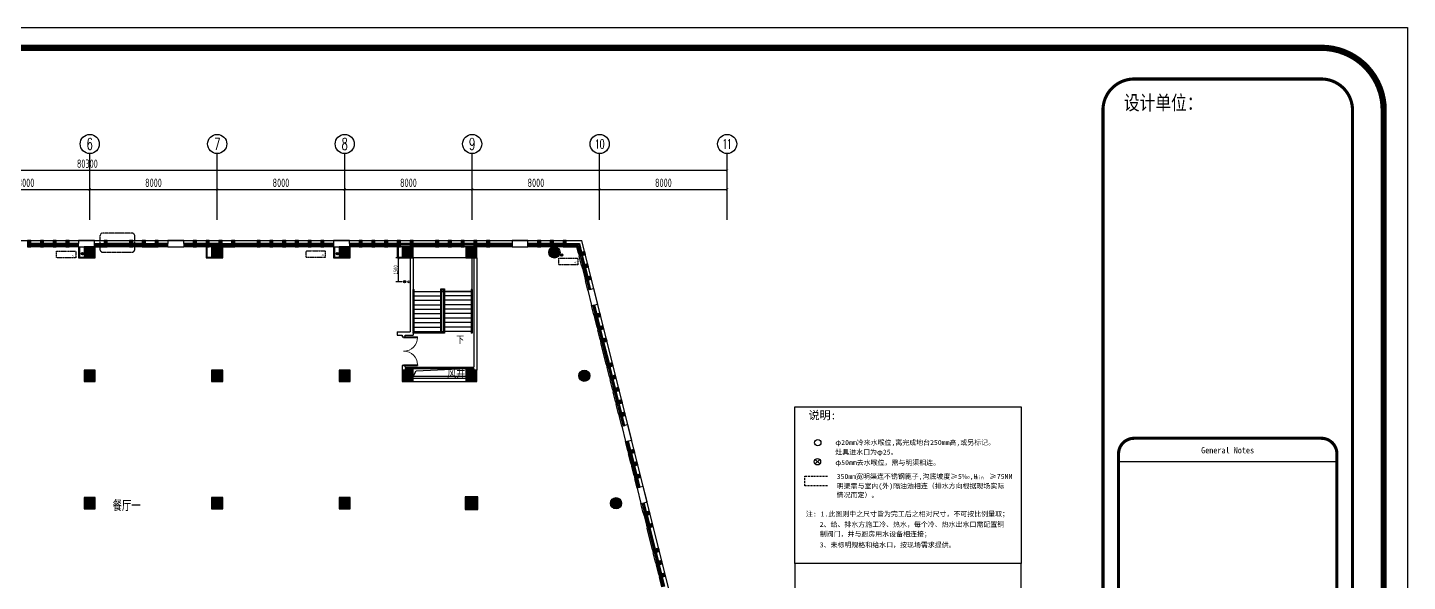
# Model space of a CAD drawing. Header units: inches. Extents: x -584 to 1446124, y -108140 to 99637.
# Drawn here: x 1359534 to 1446124, y -47583 to -12819 of the extents above; entities that cross this region are included whole.
import ezdxf
from ezdxf.enums import TextEntityAlignment as Align

# ---------------------------------------------------------------- set-up
doc = ezdxf.new("R2010")
doc.units = ezdxf.units.IN
doc.header["$MEASUREMENT"] = 0
doc.linetypes.add('DASH', pattern=[0.35, 0.25, -0.1])
doc.linetypes.add('HIDDEN', pattern=[0.375, 0.25, -0.125])
for name, color, linetype in [('0-空调出屋面', 41, 'Continuous'), ('AXIS', 3, 'Continuous'), ('AXIS_TEXT', 7, 'Continuous'), ('COLUMN', 6, 'Continuous'), ('DIM_SYMB', 3, 'Continuous'), ('PUB_HATCH', 8, 'Continuous'), ('PUB_TEXT', 151, 'Continuous'), ('STAIR', 6, 'Continuous'), ('WALL', 7, 'Continuous'), ('WINDOW', 3, 'Continuous'), ('供排水', 4, 'Continuous'), ('外框', 7, 'Continuous'), ('电位', 1, 'Continuous'), ('空调', 205, 'Continuous')]:
    doc.layers.add(name, color=color, linetype=linetype)
doc.styles.add('122', font='', dxfattribs={"height": 180})
doc.styles.add('_TCH_AXIS', font='COMPLEX', dxfattribs={"bigfont": 'GBCBIG'})
doc.styles.add('_TCH_DIM', font='stylu.ttf')
doc.styles.add('_TCH_DIM_T3', font='TSSDENG', dxfattribs={"width": 0.64, "bigfont": 'TSSDCHN'})
doc.styles.add('COMPLEX', font='stylu.ttf')
doc.styles.add('HZ-1', font='MingLiU.ttf', dxfattribs={"width": 0.8})
doc.styles.get("Standard").update_dxf_attribs({"font": '', "width": 0.7, "height": 250})
doc.styles.add('STYLE1', font='simhei.ttf', dxfattribs={"width": 0.8})
doc.styles.add('宋体平面', font='', dxfattribs={"width": 0.8})
doc.styles.get('122').set_extended_font_data('NSimSun')
doc.styles.get('Standard').set_extended_font_data('NSimSun')
doc.styles.get('宋体平面').set_extended_font_data('SimSun')
doc.dimstyles.new('_TCH_ARCH&&150', dxfattribs={"dimtxt": 525, "dimasz": 150, "dimexe": 375, "dimexo": 450, "dimgap": 150, "dimtad": 1, "dimdec": 0, "dimzin": 0, "dimdsep": 46, "dimtxsty": '_TCH_DIM_T3', "dimblk": 'ARCHTICK', "dimcen": 0.09, "dimclrt": 7, "dimazin": 2, "dimtfac": 1, "dimtdec": 0, "dimtix": 1, "dimtmove": 2, "dimatfit": 3, "dimfxl": 0, "dimtolj": 1, "dimtzin": 0, "dimarcsym": 0})
doc.dimstyles.new('电路', dxfattribs={"dimscale": 80, "dimtxt": 2.5, "dimasz": 1, "dimexe": 2, "dimexo": 1, "dimtad": 1, "dimdec": 0, "dimtxsty": 'Standard', "dimblk": 'DOT', "dimcen": 1, "dimclrd": 6, "dimclre": 6, "dimclrt": 6, "dimadec": 0, "dimazin": 0, "dimtfac": 1, "dimtdec": 0, "dimtmove": 0, "dimatfit": 3, "dimfxl": 0, "dimarcsym": 0})

# ---------------------------------------------------------------- blocks, each defined once
blk = doc.blocks.new('vhjkghkghkl')
at = {"layer": '空调', "linetype": 'DASH', "ltscale": 0.3}
blk.add_lwpolyline([(134071, 540199), (134071, 539779), (132871, 539779), (132871, 540199), (134071, 540199)], close=True, dxfattribs=at)
at = {"layer": '空调', "linetype": 'DASH', "ltscale": 0.3, "style": 'HZ-1'}
blk.add_text('AC', height=100, dxfattribs=at).set_placement((133846, 539867))
blk = doc.blocks.new('_ArchTick')
at = {"color": 0, "linetype": 'ByBlock', "const_width": 0.15}
blk.add_lwpolyline([(-0.5, -0.5), (0.5, 0.5)], dxfattribs=at)
blk = doc.blocks.new('*D500')
at = {"layer": 'AXIS', "color": 0, "lineweight": -2, "transparency": 16777216}
for p, q in [((1355434, -24429), (1355434, -22600)), ((1355434, -22975), (1363434, -22975)), ((1363434, -24429), (1363434, -22600))]:
    blk.add_line(p, q, dxfattribs=at)
at = {"layer": 'Defpoints', "color": 0, "transparency": 16777216}
for p in [(1363434, -22975), (1355434, -24879), (1363434, -24879)]:
    blk.add_point(p, dxfattribs=at)
at = {"layer": 'AXIS', "color": 0, "lineweight": -2, "transparency": 16777216, "xscale": 150, "yscale": 150, "zscale": 150, "rotation": 180}
blk.add_blockref('_ArchTick', (1355434, -22975), dxfattribs=at)
at = {"layer": 'AXIS', "color": 0, "lineweight": -2, "transparency": 16777216, "xscale": 150, "yscale": 150, "zscale": 150}
blk.add_blockref('_ArchTick', (1363434, -22975), dxfattribs=at)
at = {"layer": 'AXIS', "color": 7, "transparency": 16777216, "insert": (1359434, -22562), "char_height": 525, "attachment_point": 5, "style": '_TCH_DIM_T3'}
blk.add_mtext('\\A1;8000', dxfattribs=at)
blk = doc.blocks.new('*D501')
at = {"layer": 'AXIS', "color": 0, "lineweight": -2, "transparency": 16777216}
for p, q in [((1363434, -24429), (1363434, -22600)), ((1363434, -22975), (1371434, -22975)), ((1371434, -24429), (1371434, -22600))]:
    blk.add_line(p, q, dxfattribs=at)
at = {"layer": 'Defpoints', "color": 0, "transparency": 16777216}
for p in [(1371434, -22975), (1363434, -24879), (1371434, -24879)]:
    blk.add_point(p, dxfattribs=at)
at = {"layer": 'AXIS', "color": 0, "lineweight": -2, "transparency": 16777216, "xscale": 150, "yscale": 150, "zscale": 150, "rotation": 180}
blk.add_blockref('_ArchTick', (1363434, -22975), dxfattribs=at)
at = {"layer": 'AXIS', "color": 0, "lineweight": -2, "transparency": 16777216, "xscale": 150, "yscale": 150, "zscale": 150}
blk.add_blockref('_ArchTick', (1371434, -22975), dxfattribs=at)
at = {"layer": 'AXIS', "color": 7, "transparency": 16777216, "insert": (1367434, -22562), "char_height": 525, "attachment_point": 5, "style": '_TCH_DIM_T3'}
blk.add_mtext('\\A1;8000', dxfattribs=at)
blk = doc.blocks.new('*D502')
at = {"layer": 'AXIS', "color": 0, "lineweight": -2, "transparency": 16777216}
for p, q in [((1371434, -24429), (1371434, -22600)), ((1371434, -22975), (1379434, -22975)), ((1379434, -24429), (1379434, -22600))]:
    blk.add_line(p, q, dxfattribs=at)
at = {"layer": 'Defpoints', "color": 0, "transparency": 16777216}
for p in [(1379434, -22975), (1371434, -24879), (1379434, -24879)]:
    blk.add_point(p, dxfattribs=at)
at = {"layer": 'AXIS', "color": 0, "lineweight": -2, "transparency": 16777216, "xscale": 150, "yscale": 150, "zscale": 150, "rotation": 180}
blk.add_blockref('_ArchTick', (1371434, -22975), dxfattribs=at)
at = {"layer": 'AXIS', "color": 0, "lineweight": -2, "transparency": 16777216, "xscale": 150, "yscale": 150, "zscale": 150}
blk.add_blockref('_ArchTick', (1379434, -22975), dxfattribs=at)
at = {"layer": 'AXIS', "color": 7, "transparency": 16777216, "insert": (1375434, -22562), "char_height": 525, "attachment_point": 5, "style": '_TCH_DIM_T3'}
blk.add_mtext('\\A1;8000', dxfattribs=at)
blk = doc.blocks.new('*D503')
at = {"layer": 'AXIS', "color": 0, "lineweight": -2, "transparency": 16777216}
for p, q in [((1379434, -24429), (1379434, -22600)), ((1379434, -22975), (1387434, -22975)), ((1387434, -24429), (1387434, -22600))]:
    blk.add_line(p, q, dxfattribs=at)
at = {"layer": 'Defpoints', "color": 0, "transparency": 16777216}
for p in [(1387434, -22975), (1379434, -24879), (1387434, -24879)]:
    blk.add_point(p, dxfattribs=at)
at = {"layer": 'AXIS', "color": 0, "lineweight": -2, "transparency": 16777216, "xscale": 150, "yscale": 150, "zscale": 150, "rotation": 180}
blk.add_blockref('_ArchTick', (1379434, -22975), dxfattribs=at)
at = {"layer": 'AXIS', "color": 0, "lineweight": -2, "transparency": 16777216, "xscale": 150, "yscale": 150, "zscale": 150}
blk.add_blockref('_ArchTick', (1387434, -22975), dxfattribs=at)
at = {"layer": 'AXIS', "color": 7, "transparency": 16777216, "insert": (1383434, -22562), "char_height": 525, "attachment_point": 5, "style": '_TCH_DIM_T3'}
blk.add_mtext('\\A1;8000', dxfattribs=at)
blk = doc.blocks.new('*D504')
at = {"layer": 'AXIS', "color": 0, "lineweight": -2, "transparency": 16777216}
for p, q in [((1387434, -24429), (1387434, -22600)), ((1387434, -22975), (1395434, -22975)), ((1395434, -24429), (1395434, -22600))]:
    blk.add_line(p, q, dxfattribs=at)
at = {"layer": 'Defpoints', "color": 0, "transparency": 16777216}
for p in [(1395434, -22975), (1387434, -24879), (1395434, -24879)]:
    blk.add_point(p, dxfattribs=at)
at = {"layer": 'AXIS', "color": 0, "lineweight": -2, "transparency": 16777216, "xscale": 150, "yscale": 150, "zscale": 150, "rotation": 180}
blk.add_blockref('_ArchTick', (1387434, -22975), dxfattribs=at)
at = {"layer": 'AXIS', "color": 0, "lineweight": -2, "transparency": 16777216, "xscale": 150, "yscale": 150, "zscale": 150}
blk.add_blockref('_ArchTick', (1395434, -22975), dxfattribs=at)
at = {"layer": 'AXIS', "color": 7, "transparency": 16777216, "insert": (1391434, -22562), "char_height": 525, "attachment_point": 5, "style": '_TCH_DIM_T3'}
blk.add_mtext('\\A1;8000', dxfattribs=at)
blk = doc.blocks.new('*D505')
at = {"layer": 'AXIS', "color": 0, "lineweight": -2, "transparency": 16777216}
for p, q in [((1395434, -24429), (1395434, -22600)), ((1395434, -22975), (1403434, -22975)), ((1403434, -24429), (1403434, -22600))]:
    blk.add_line(p, q, dxfattribs=at)
at = {"layer": 'Defpoints', "color": 0, "transparency": 16777216}
for p in [(1403434, -22975), (1395434, -24879), (1403434, -24879)]:
    blk.add_point(p, dxfattribs=at)
at = {"layer": 'AXIS', "color": 0, "lineweight": -2, "transparency": 16777216, "xscale": 150, "yscale": 150, "zscale": 150, "rotation": 180}
blk.add_blockref('_ArchTick', (1395434, -22975), dxfattribs=at)
at = {"layer": 'AXIS', "color": 0, "lineweight": -2, "transparency": 16777216, "xscale": 150, "yscale": 150, "zscale": 150}
blk.add_blockref('_ArchTick', (1403434, -22975), dxfattribs=at)
at = {"layer": 'AXIS', "color": 7, "transparency": 16777216, "insert": (1399434, -22562), "char_height": 525, "attachment_point": 5, "style": '_TCH_DIM_T3'}
blk.add_mtext('\\A1;8000', dxfattribs=at)
blk = doc.blocks.new('*D506')
at = {"layer": 'AXIS', "color": 0, "lineweight": -2, "transparency": 16777216}
for p, q in [((1323134, -24429), (1323134, -21400)), ((1403434, -24429), (1403434, -21400)), ((1323134, -21775), (1403434, -21775))]:
    blk.add_line(p, q, dxfattribs=at)
at = {"layer": 'Defpoints', "color": 0, "transparency": 16777216}
for p in [(1403434, -21775), (1323134, -24879), (1403434, -24879)]:
    blk.add_point(p, dxfattribs=at)
at = {"layer": 'AXIS', "color": 0, "lineweight": -2, "transparency": 16777216, "xscale": 150, "yscale": 150, "zscale": 150, "rotation": 180}
blk.add_blockref('_ArchTick', (1323134, -21775), dxfattribs=at)
at = {"layer": 'AXIS', "color": 0, "lineweight": -2, "transparency": 16777216, "xscale": 150, "yscale": 150, "zscale": 150}
blk.add_blockref('_ArchTick', (1403434, -21775), dxfattribs=at)
at = {"layer": 'AXIS', "color": 7, "transparency": 16777216, "insert": (1363284, -21362), "char_height": 525, "attachment_point": 5, "style": '_TCH_DIM_T3'}
blk.add_mtext('\\A1;80300', dxfattribs=at)
blk = doc.blocks.new('_FZH')
at = {"layer": 'WALL'}
blk.add_lwpolyline([(-0.5, -0.5), (0.5, -0.5), (0.5, 0.5), (-0.5, 0.5)], close=True, dxfattribs=at)
blk.add_solid([(-0.5, -0.5), (0.5, -0.5), (-0.5, 0.5), (0.5, 0.5)], dxfattribs=at)
blk = doc.blocks.new('$WINLIB2D$00000001')
at = {"color": 0}
for points in [[(-0.5, 0.5), (-0.5, -0.5)], [(-0.5, 0.5), (0.5, 0.5)], [(0.5, 0.167), (-0.5, 0.167)], [(0.5, -0.5), (0.5, 0.5)], [(0.5, -0.167), (-0.5, -0.167)], [(-0.5, -0.5), (0.5, -0.5)]]:
    blk.add_lwpolyline(points, dxfattribs=at)
blk = doc.blocks.new('_AXISO')
blk.add_circle((0, 0), 0.5)
at = {"layer": 'AXIS_TEXT', "style": 'COMPLEX', "width": 1.041667}
blk.add_attdef('A', text='', height=0.56, dxfattribs=at).set_placement((-0.25, -0.28), (0.25, -0.28), align=Align.FIT)
blk = doc.blocks.new('_YZH')
blk.add_circle((0, 0), 0.5)
at = {"layer": 'PUB_HATCH', "const_width": 0.5}
blk.add_lwpolyline([(-0.25, 0, 1), (0.25, 0, 1)], format="xyb", close=True, dxfattribs=at)
blk = doc.blocks.new('$DorLib2D$00000002')
for p, q in [((-0.5, 0), (-0.5, 0.4875)), ((-0.475, 0.4875), (-0.5, 0.4875)), ((-0.475, 0), (-0.475, 0.4875)), ((0.475, 0), (0.475, 0.4875)), ((0.475, 0.4875), (0.5, 0.4875)), ((0.5, 0), (0.5, 0.4875)), ((-0.5, 0), (-0.475, 0)), ((0.5, 0), (0.475, 0))]:
    blk.add_line(p, q)
at = {"lineweight": 13}
for centre, start, end in [((-0.4875, 0), 0, 88.53072), ((0.4875, 0), 91.46928, 180)]:
    blk.add_arc(centre, 0.4875, start, end, dxfattribs=at)
blk = doc.blocks.new('A$C4B041D0B')
at = {"layer": '供排水', "color": 14}
for p, q in [((393, 128), (287, 22)), ((287, 128), (393, 22))]:
    blk.add_line(p, q, dxfattribs=at)
at = {"layer": '供排水'}
for centre, radius in [((65, 75), 65.2), ((340, 75), 75)]:
    blk.add_circle(centre, radius, dxfattribs=at)
blk = doc.blocks.new('_DOT')
at = {"color": 0, "linetype": 'ByBlock'}
blk.add_line((-0.5, 0), (-1, 0), dxfattribs=at)
at = {"color": 0, "linetype": 'ByBlock', "const_width": 0.5}
blk.add_lwpolyline([(-0.25, 0, 1), (0.25, 0, 1)], format="xyb", close=True, dxfattribs=at)
blk = doc.blocks.new('*D767')
at = {"layer": 'Defpoints', "color": 0, "transparency": 16777216}
for p in [(1382800, -27276), (1383119, -27276), (1383119, -28776)]:
    blk.add_point(p, dxfattribs=at)
at = {"layer": '电位', "color": 6, "lineweight": -2, "transparency": 16777216}
for p, q in [((1383039, -27276), (1382640, -27276)), ((1382800, -28696), (1382800, -27356)), ((1383039, -28776), (1382640, -28776))]:
    blk.add_line(p, q, dxfattribs=at)
at = {"layer": '电位', "color": 6, "lineweight": -2, "transparency": 16777216, "xscale": 80, "yscale": 80, "zscale": 80}
for p, rotation in [((1382800, -27276), 90), ((1382800, -28776), 270)]:
    blk.add_blockref('_DOT', p, dxfattribs=dict(at, rotation=rotation))
at = {"layer": '电位', "color": 6, "transparency": 16777216, "insert": (1382625, -28026), "char_height": 250, "attachment_point": 5, "rotation": 90}
blk.add_mtext('1500', dxfattribs=at)

msp = doc.modelspace()

# ---------------------------------------------------------------- hatches: boundary and pattern name
at = {"layer": '0-空调出屋面'}
h = msp.add_hatch(dxfattribs=at)
h.set_pattern_fill('ANSI31', color=256, scale=10, style=0)
h.set_pattern_definition([(315, (1362912.704, -26946.403), (-11.2253, -11.2253), [])])
h.paths.add_polyline_path([(1362912.7, -27011.4, -1), (1363042.7, -27011.4, -1)])
h = msp.add_hatch(dxfattribs=at)
h.set_pattern_fill('ANSI31', color=256, scale=10, style=0)
h.set_pattern_definition([(315, (1378898.2, -26946.403), (-11.2253, -11.2253), [])])
h.paths.add_polyline_path([(1378898.2, -27011.4, -1), (1379028.2, -27011.4, -1)])
h = msp.add_hatch(dxfattribs=at)
h.set_pattern_fill('ANSI31', color=256, scale=10, style=0)
h.set_pattern_definition([(315, (1392987.346, -27037.01), (-11.2253, -11.2253), [])])
h.paths.add_polyline_path([(1392987.3, -27102, -1), (1393117.3, -27102, -1)])

# ---------------------------------------------------------------- linework, layer by layer
at = {"color": 6, "linetype": 'DASH'}
msp.add_lwpolyline([(1364267.5, -26923.2), (1366067.5, -26923.2, 0.4142136), (1366267.5, -26723.2), (1366267.5, -25923.2, 0.4142136), (1366067.5, -25723.2), (1364267.5, -25723.2, 0.4142136), (1364067.5, -25923.2), (1364067.5, -26723.2, 0.4142136)], format="xyb", close=True, dxfattribs=at)
msp.add_lwpolyline([(1387034.2, -34726.2), (1383734.2, -34726.2), (1383734.2, -34226.2), (1387034.2, -34226.2)], close=True)
msp.add_lwpolyline([(1383734.2, -34726.2), (1383928.8, -34359.9), (1387034.2, -34226.2)])
at = {"layer": '0-空调出屋面'}
for centre, radius in [((1362977.7, -27011.4), 75), ((1362977.7, -27011.4), 65), ((1378963.2, -27011.4), 75), ((1378963.2, -27011.4), 65), ((1393052.3, -27102), 75), ((1393052.3, -27102), 65)]:
    msp.add_circle(centre, radius, dxfattribs=at)
at = {"layer": 'AXIS'}
for p, q in [((1363434.2, -24879.3), (1363434.2, -20724.5)), ((1371434.2, -24879.3), (1371434.2, -20724.5)), ((1379434.2, -24879.3), (1379434.2, -20724.5)), ((1387434.2, -24879.3), (1387434.2, -20724.5)), ((1395434.2, -24879.3), (1395434.2, -20724.5)), ((1403434.2, -24879.3), (1403434.2, -20724.5))]:
    msp.add_line(p, q, dxfattribs=at)
at = {"layer": 'COLUMN'}
for p, q in [((1363734.2, -26176.2), (1362734.2, -26176.2)), ((1362734.2, -26176.2), (1362734.2, -26376.2)), ((1362734.2, -26576.2), (1363734.2, -26576.2)), ((1363734.2, -26376.2), (1363734.2, -26176.2)), ((1369334.2, -26176.2), (1368334.2, -26176.2)), ((1368334.2, -26176.2), (1368334.2, -26376.2)), ((1368334.2, -26576.2), (1369334.2, -26576.2)), ((1369334.2, -26376.2), (1369334.2, -26176.2)), ((1379734.2, -26176.2), (1378734.2, -26176.2)), ((1378734.2, -26176.2), (1378734.2, -26376.2)), ((1378734.2, -26576.2), (1379734.2, -26576.2)), ((1379734.2, -26376.2), (1379734.2, -26176.2)), ((1390934.2, -26176.2), (1389934.2, -26176.2)), ((1389934.2, -26176.2), (1389934.2, -26376.2)), ((1389934.2, -26576.2), (1390934.2, -26576.2)), ((1390934.2, -26576.2), (1390934.2, -26176.2)), ((1394686.6, -29299), (1394928.6, -30269.3)), ((1395074.8, -29202.2), (1394880.7, -29250.6)), ((1395316.7, -30172.5), (1395074.8, -29202.2)), ((1394928.6, -30269.3), (1395316.7, -30172.5)), ((1396815.5, -37837.6), (1397057.5, -38807.9)), ((1397203.7, -37740.9), (1397009.6, -37789.2)), ((1397445.6, -38711.1), (1397203.7, -37740.9)), ((1397251.5, -38759.5), (1397445.6, -38711.1)), ((1397784.7, -41724.6), (1398025.2, -42689.1)), ((1398172.8, -41627.8), (1397978.7, -41676.2)), ((1398413.3, -42592.3), (1398172.8, -41627.8)), ((1398219.2, -42640.7), (1398413.3, -42592.3))]:
    msp.add_line(p, q, dxfattribs=at)
for points in [[(1362734.2, -26576.2), (1362734.2, -27276.2), (1363084.2, -27276.2)], [(1362784.2, -26576.2), (1362784.2, -27226.2), (1363084.2, -27226.2)], [(1370734.2, -26576.2), (1370734.2, -27276.2), (1371084.2, -27276.2)], [(1370784.2, -26576.2), (1370784.2, -27226.2), (1371084.2, -27226.2)], [(1378734.2, -26576.2), (1378734.2, -27276.2), (1379084.2, -27276.2)], [(1378784.2, -26576.2), (1378784.2, -27226.2), (1379084.2, -27226.2)], [(1382734.2, -26576.2), (1382734.2, -27276.2), (1383034.2, -27276.2)], [(1382784.2, -26576.2), (1382784.2, -27226.2), (1383034.2, -27226.2)]]:
    msp.add_lwpolyline(points, dxfattribs=at)
at = {"layer": 'DIM_SYMB'}
msp.add_lwpolyline([(1386534.2, -32036.2, 0, 0, 0), (1386534.2, -28326.2, 0, 0, 0), (1384634.2, -28326.2, 0, 0, 0), (1384634.2, -31366.2, 104, 0, 0), (1384634.2, -31756.2, 0, 0, 0)], format="xyseb", dxfattribs=at)
at = {"layer": 'STAIR'}
for p, q in [((1355734.2, -26176.2), (1394320.3, -26176.2)), ((1400155.1, -49578.5), (1394320.3, -26176.2)), ((1387434.2, -27276.2), (1383734.2, -27276.2)), ((1383734.2, -27276.2), (1383734.2, -29256.2)), ((1387434.2, -29256.2), (1387434.2, -27276.2)), ((1383734.2, -31896.2), (1383734.2, -29256.2)), ((1383734.2, -29256.2), (1383794.2, -29256.2)), ((1383734.2, -29256.2), (1383734.2, -29376.2)), ((1383734.2, -31896.2), (1383734.2, -29376.2)), ((1383794.2, -31896.2), (1383794.2, -29256.2)), ((1383794.2, -29376.2), (1385474.2, -29376.2)), ((1383794.2, -29376.2), (1385474.2, -29376.2)), ((1385474.2, -31896.2), (1385474.2, -29226.2)), ((1385474.2, -29226.2), (1385694.2, -29226.2)), ((1385534.2, -31896.2), (1385534.2, -29286.2)), ((1385534.2, -29286.2), (1385634.2, -29286.2)), ((1385534.2, -31896.2), (1385534.2, -29376.2)), ((1385534.2, -29376.2), (1385634.2, -29376.2)), ((1385634.2, -29286.2), (1385634.2, -31936.2)), ((1385634.2, -29376.2), (1385634.2, -31896.2)), ((1385694.2, -29226.2), (1385694.2, -31996.2)), ((1387374.2, -29376.2), (1385694.2, -29376.2)), ((1385694.2, -29376.2), (1387374.2, -29376.2)), ((1387374.2, -29256.2), (1387374.2, -31996.2)), ((1387434.2, -29256.2), (1387374.2, -29256.2)), ((1387434.2, -29256.2), (1387434.2, -31996.2)), ((1387434.2, -29376.2), (1387434.2, -29256.2)), ((1387434.2, -29376.2), (1387434.2, -31896.2)), ((1383794.2, -29656.2), (1385474.2, -29656.2)), ((1383794.2, -29936.2), (1385474.2, -29936.2)), ((1383794.2, -30216.2), (1385474.2, -30216.2)), ((1387374.2, -29656.2), (1385694.2, -29656.2)), ((1387374.2, -29936.2), (1385694.2, -29936.2)), ((1387374.2, -30216.2), (1385694.2, -30216.2)), ((1383794.2, -30496.2), (1385474.2, -30496.2)), ((1383794.2, -30776.2), (1385474.2, -30776.2)), ((1383794.2, -31056.2), (1385474.2, -31056.2)), ((1387374.2, -30496.2), (1385694.2, -30496.2)), ((1387374.2, -30776.2), (1385694.2, -30776.2)), ((1387374.2, -31056.2), (1385694.2, -31056.2)), ((1383734.2, -31896.2), (1383794.2, -31896.2)), ((1383734.2, -31896.2), (1383794.2, -31896.2)), ((1385634.2, -31936.2), (1383734.2, -31936.2)), ((1383734.2, -31996.2), (1383734.2, -31936.2)), ((1385694.2, -31996.2), (1383734.2, -31996.2)), ((1383794.2, -31336.2), (1385474.2, -31336.2)), ((1383794.2, -31616.2), (1385474.2, -31616.2)), ((1383794.2, -31896.2), (1385474.2, -31896.2)), ((1385474.2, -31896.2), (1385534.2, -31896.2)), ((1385474.2, -31896.2), (1385534.2, -31896.2)), ((1385534.2, -31896.2), (1385634.2, -31896.2)), ((1387374.2, -31336.2), (1385694.2, -31336.2)), ((1387374.2, -31616.2), (1385694.2, -31616.2)), ((1387374.2, -31896.2), (1385694.2, -31896.2)), ((1387434.2, -31996.2), (1387374.2, -31996.2))]:
    msp.add_line(p, q, dxfattribs=at)
at = {"layer": 'WALL'}
for p, q in [((1383534.2, -26476.2), (1382934.2, -26476.2)), ((1383534.2, -26576.2), (1382934.2, -26576.2)), ((1387534.2, -26476.2), (1386934.2, -26476.2)), ((1387534.2, -26576.2), (1386934.2, -26576.2)), ((1394106, -26970.3), (1394007.8, -26576.2)), ((1394300.1, -26921.9), (1394164, -26376.2)), ((1383534.2, -27276.2), (1383534.2, -31926.2)), ((1383734.2, -27276.2), (1383734.2, -32126.2)), ((1387534.2, -27276.2), (1387534.2, -34126.2)), ((1387734.2, -27276.2), (1387734.2, -34176.2)), ((1382734.2, -31926.2), (1383134.2, -31926.2)), ((1382734.2, -31926.2), (1382734.2, -32126.2)), ((1383134.2, -31926.2), (1383534.2, -31926.2)), ((1382734.2, -32126.2), (1383034.2, -32126.2)), ((1383034.2, -32126.2), (1383034.2, -32226.2)), ((1383034.2, -32226.2), (1383234.2, -32226.2)), ((1383234.2, -32226.2), (1383234.2, -32126.2)), ((1383234.2, -32126.2), (1383734.2, -32126.2)), ((1383234.2, -34026.2), (1383034.2, -34026.2)), ((1383034.2, -34026.2), (1383034.2, -34176.2)), ((1383034.2, -34176.2), (1383034.2, -34326.2)), ((1383234.2, -34126.2), (1383234.2, -34026.2)), ((1383234.2, -34126.2), (1387534.2, -34126.2)), ((1383234.2, -34226.2), (1383234.2, -34326.2)), ((1383234.2, -34226.2), (1387534.2, -34226.2)), ((1387534.2, -34226.2), (1387534.2, -34326.2)), ((1387734.2, -34176.2), (1387734.2, -34326.2)), ((1383734.2, -34826.2), (1387034.2, -34826.2)), ((1383734.2, -35026.2), (1387034.2, -35026.2)), ((1397977.3, -41670.4), (1397783.2, -41718.8)), ((1397783.2, -41718.8), (1397784.7, -41724.6)), ((1397978.7, -41676.2), (1397977.3, -41670.4))]:
    msp.add_line(p, q, dxfattribs=at)
at = {"layer": 'WINDOW'}
for p, q in [((1393334.2, -26576.2), (1393334.2, -26376.2)), ((1394106, -26970.3), (1394300.1, -26921.9))]:
    msp.add_line(p, q, dxfattribs=at)
for points in [[(1393334.2, -26376.2), (1394164, -26376.2), (1394300.1, -26921.9)], [(1393334.2, -26442.8), (1394111.9, -26442.8), (1394235.4, -26938.1)], [(1393334.2, -26509.5), (1394059.8, -26509.5), (1394170.7, -26954.2)], [(1393334.2, -26576.2), (1394007.8, -26576.2), (1394106, -26970.3)]]:
    msp.add_lwpolyline(points, dxfattribs=at)
at = {"layer": '供排水'}
for p, q in [((1408959.6, -40213), (1409241.5, -39931.1)), ((1408959.6, -39931.1), (1409241.5, -40213))]:
    msp.add_line(p, q, dxfattribs=at)
at = {"layer": '供排水', "linetype": 'HIDDEN', "ltscale": 500}
for p, q in [((1408301.2, -41587.4), (1408301.2, -40975.1)), ((1408301.2, -40975.1), (1409727.9, -40975.1)), ((1409727.9, -41587.4), (1408301.2, -41587.4))]:
    msp.add_line(p, q, dxfattribs=at)
at = {"layer": '供排水', "color": 14}
for points in [[(1407671.8, -36623.7), (1421878.1, -36623.7), (1421878.1, -46466.7), (1407671.8, -46466.7)], [(1407671.8, -56309.7), (1421877.5, -56309.7), (1421877.5, -46466.7), (1407671.8, -46466.7)]]:
    msp.add_lwpolyline(points, close=True, dxfattribs=at)
at = {"layer": '供排水'}
for centre, radius in [((1409123.6, -38877.6), 199.2), ((1409100.6, -40072.1), 199.3)]:
    msp.add_circle(centre, radius, dxfattribs=at)
at = {"layer": '外框', "lineweight": -2}
for p, q in [((1312186.2, -12818.9), (1446123.6, -12818.9)), ((1446123.6, -12818.9), (1446123.6, -106675.9))]:
    msp.add_line(p, q, dxfattribs=at)
for points, const_width in [([(1317389.8, -105440.5), (1440720.9, -105440.5, 0.4142136), (1444636.1, -101525.2), (1444636.1, -18002.4, 0.4142136), (1440720.9, -14087.1), (1317389.8, -14087.1, 0.4142136), (1313474.6, -18002.4), (1313474.6, -101525.2, 0.4142136)], 391.5), ([(1428975, -103482.9), (1440720.9, -103482.9, 0.4142136), (1442678.5, -101525.2), (1442678.5, -18002.4, 0.4142136), (1440720.9, -16044.8), (1428975, -16044.8, 0.4142136), (1427017.4, -18002.4), (1427017.4, -101525.2, 0.4142136)], 195.8), ([(1428975, -56350.6), (1440720.9, -56350.6, 0.4142136), (1441699.7, -55371.8), (1441699.7, -39576.9, 0.4142136), (1440720.9, -38598.1), (1428975, -38598.1, 0.4142136), (1427996.2, -39576.9), (1427996.2, -55371.8, 0.4142136)], 195.8)]:
    msp.add_lwpolyline(points, format="xyb", close=True, dxfattribs=dict(at, const_width=const_width))
at = {"layer": '外框', "lineweight": -2, "const_width": 97.9}
msp.add_lwpolyline([(1427996.2, -40066.3), (1441699.7, -40066.3)], dxfattribs=at)

# ---------------------------------------------------------------- block references
at = {"layer": 'AXIS'}
ref = msp.add_blockref('_AXISO', (1363434.2, -20124.5), dxfattribs=dict(at, xscale=1200, yscale=1200, zscale=1200))
ref.add_attrib('A', '6', dxfattribs={"layer": 'AXIS_TEXT', "height": 741.2, "style": '_TCH_AXIS', "width": 0.8}).set_placement((1363236.5, -20495.1), (1363631.8, -20495.1), align=Align.FIT)
ref = msp.add_blockref('_AXISO', (1371434.2, -20124.5), dxfattribs=dict(at, xscale=1200, yscale=1200, zscale=1200))
ref.add_attrib('A', '7', dxfattribs={"layer": 'AXIS_TEXT', "height": 741.2, "style": '_TCH_AXIS', "width": 0.8}).set_placement((1371236.5, -20495.1), (1371631.8, -20495.1), align=Align.FIT)
ref = msp.add_blockref('_AXISO', (1379434.2, -20124.5), dxfattribs=dict(at, xscale=1200, yscale=1200, zscale=1200))
ref.add_attrib('A', '8', dxfattribs={"layer": 'AXIS_TEXT', "height": 741.2, "style": '_TCH_AXIS', "width": 0.8}).set_placement((1379236.5, -20495.1), (1379631.8, -20495.1), align=Align.FIT)
ref = msp.add_blockref('_AXISO', (1387434.2, -20124.5), dxfattribs=dict(at, xscale=1200, yscale=1200, zscale=1200))
ref.add_attrib('A', '9', dxfattribs={"layer": 'AXIS_TEXT', "height": 741.2, "style": '_TCH_AXIS', "width": 0.8}).set_placement((1387236.5, -20495.1), (1387631.8, -20495.1), align=Align.FIT)
ref = msp.add_blockref('_AXISO', (1395434.2, -20124.5), dxfattribs=dict(at, xscale=1200, yscale=1200, zscale=1200))
ref.add_attrib('A', '10', dxfattribs={"layer": 'AXIS_TEXT', "height": 563.71, "style": '_TCH_AXIS', "width": 0.8}).set_placement((1395122.8, -20406.4), (1395745.6, -20406.4), align=Align.FIT)
ref = msp.add_blockref('_AXISO', (1403434.2, -20124.5), dxfattribs=dict(at, xscale=1200, yscale=1200, zscale=1200))
ref.add_attrib('A', '11', dxfattribs={"layer": 'AXIS_TEXT', "height": 619.94, "style": '_TCH_AXIS', "width": 0.8}).set_placement((1403150.8, -20434.5), (1403717.6, -20434.5), align=Align.FIT)
at = {"layer": 'COLUMN'}
for name, p, xscale, yscale, zscale in [('_FZH', (1359634.2, -26376.2), 200, 400, 400), ('_FZH', (1360434.2, -26376.2), 200, 400, 400), ('_FZH', (1361234.2, -26376.2), 200, 400, 400), ('_FZH', (1362034.2, -26376.2), 200, 400, 400), ('_FZH', (1363434.2, -26926.2), 700, 700, 700), ('_FZH', (1364434.2, -26376.2), 200, 400, 400), ('_FZH', (1366034.2, -26376.2), 200, 400, 400), ('_FZH', (1366834.2, -26376.2), 200, 400, 400), ('_FZH', (1367634.2, -26376.2), 200, 400, 400), ('_FZH', (1370034.2, -26376.2), 200, 400, 400), ('_FZH', (1370834.2, -26376.2), 200, 400, 400), ('_FZH', (1371434.2, -26926.2), 700, 700, 700), ('_FZH', (1371634.2, -26376.2), 200, 400, 400), ('_FZH', (1372434.2, -26376.2), 200, 400, 400), ('_FZH', (1374034.2, -26376.2), 200, 400, 400), ('_FZH', (1374834.2, -26376.2), 200, 400, 400), ('_FZH', (1375634.2, -26376.2), 200, 400, 400), ('_FZH', (1376434.2, -26376.2), 200, 400, 400), ('_FZH', (1377234.2, -26376.2), 200, 400, 400), ('_FZH', (1378034.2, -26376.2), 200, 400, 400), ('_FZH', (1379434.2, -26926.2), 700, 700, 700), ('_FZH', (1380434.2, -26376.2), 200, 400, 400), ('_FZH', (1381234.2, -26376.2), 200, 400, 400), ('_FZH', (1382034.2, -26376.2), 200, 400, 400), ('_FZH', (1382834.2, -26376.2), 200, 400, 400), ('_FZH', (1383384.2, -26926.2), 700, 700, 700), ('_FZH', (1383634.2, -26376.2), 200, 400, 400), ('_FZH', (1385234.2, -26376.2), 200, 400, 400), ('_FZH', (1386034.2, -26376.2), 200, 400, 400), ('_FZH', (1386834.2, -26376.2), 200, 400, 400), ('_FZH', (1387634.2, -26376.2), 200, 400, 400), ('_FZH', (1388434.2, -26376.2), 200, 400, 400), ('_FZH', (1391634.2, -26376.2), 200, 400, 400), ('_YZH', (1392595.8, -26933.6), 700, 700.0000000000582, 700.0000000000591), ('_FZH', (1392434.2, -26376.2), 200, 400, 400), ('_FZH', (1393234.2, -26376.2), 200, 400, 400), ('_FZH', (1363434.2, -34676.2), 700, 700, 700), ('_FZH', (1371434.2, -34676.2), 700, 700, 700), ('_YZH', (1394470.2, -34676.2), 700, 700.0000000000582, 700.0000000000591), ('_FZH', (1363434.2, -42676.2), 700, 700, 700), ('_FZH', (1371434.2, -42676.2), 700, 700, 700), ('_FZH', (1379434.2, -42676.2), 700, 700, 700), ('_FZH', (1387384.2, -42676.2), 799.980468780268, 800, 800), ('_YZH', (1396464.8, -42676.2), 700, 700, 700.0000000000028)]:
    msp.add_blockref(name, p, dxfattribs=dict(at, xscale=xscale, yscale=yscale, zscale=zscale))
for p, xscale, yscale, zscale, rotation in [((1387384.2, -26926.2), 700, 700, 700, 270), ((1394324.3, -27019), 200.0000000000813, 399.9999999998836, 399.9999999998805, 284.0000000000368), ((1394517.8, -27795.2), 200.000000000025, 400.0000000001164, 400.0000000001064, 283.9999999999721), ((1394711.3, -28571.4), 200.000000000025, 400.0000000001164, 400.0000000001064, 283.9999999999721), ((1395292, -30900.1), 199.9999999997991, 400.0000000000582, 400.0000000000501, 283.9999999999882), ((1395485.5, -31676.4), 199.9999999997991, 400.0000000000582, 400.0000000000501, 283.9999999999882), ((1395679, -32452.6), 200.0000000000813, 399.9999999998836, 399.9999999998805, 284.0000000000368), ((1379434.2, -34676.2), 700, 700, 700, 270), ((1383384.2, -34676.2), 700, 700, 700, 270), ((1387384.2, -34676.2), 700, 700, 700, 270), ((1396066.1, -34005.1), 200.000000000025, 400.0000000001164, 400.0000000001064, 283.9999999999721), ((1396259.6, -34781.3), 200.0000000000813, 399.9999999998836, 399.9999999998805, 284.0000000000368), ((1396453.2, -35557.6), 200.000000000025, 400.0000000001164, 400.0000000001064, 283.9999999999721), ((1396646.7, -36333.8), 200.000000000025, 400.0000000001164, 400.0000000001064, 283.9999999999721), ((1396840.3, -37110), 200.0000000000813, 399.9999999998836, 399.9999999998805, 284.0000000000368), ((1397420.9, -39438.7), 199.9999999997991, 400.0000000000582, 400.0000000000501, 283.9999999999882), ((1397614.4, -40215), 199.9999999998554, 399.9999999998254, 399.9999999998241, 284.000000000053), ((1397807.9, -40991.2), 200.000000000025, 400.0000000001164, 400.0000000001064, 283.9999999999721), ((1398388.6, -43319.9), 200.0000000000813, 399.9999999998836, 399.9999999998805, 284.0000000000368), ((1398582.1, -44096.2), 200.0000000000813, 399.9999999998836, 399.9999999998805, 284.0000000000368), ((1398969.2, -45648.6), 199.9999999999121, 400.0000000000582, 400.0000000000782, 283.9999999999802), ((1399162.7, -46424.9), 199.9999999999121, 400.0000000000582, 400.0000000000782, 283.9999999999802), ((1399356.2, -47201.1), 200.0000000000813, 399.9999999998836, 399.9999999998805, 284.0000000000368)]:
    msp.add_blockref('_FZH', p, dxfattribs=dict(at, xscale=xscale, yscale=yscale, zscale=zscale, rotation=rotation))
at = {"layer": 'WINDOW'}
for name, p, xscale, yscale, zscale, rotation in [('$WINLIB2D$00000001', (1360034.2, -26476.2), 600, -200, 600, 180), ('$WINLIB2D$00000001', (1360834.2, -26476.2), 600, 200, 600, 180), ('$WINLIB2D$00000001', (1361634.2, -26476.2), 600, -200, 600, 180), ('$WINLIB2D$00000001', (1362434.2, -26476.2), 600, 200, 600, 180), ('$WINLIB2D$00000001', (1364034.2, -26476.2), -600, 200, -600, 180), ('$WINLIB2D$00000001', (1365234.2, -26476.2), 1400, -200, 1400, 180), ('$WINLIB2D$00000001', (1366434.2, -26476.2), 600, 200, 600, 180), ('$WINLIB2D$00000001', (1367234.2, -26476.2), -600, -200, -600, 180), ('$WINLIB2D$00000001', (1368034.2, -26476.2), 600, 200, 600, 180), ('$WINLIB2D$00000001', (1369634.2, -26476.2), 600, 200, 600, 180), ('$WINLIB2D$00000001', (1370434.2, -26476.2), 600, -200, 600, 180), ('$WINLIB2D$00000001', (1371234.2, -26476.2), 600, 200, 600, 180), ('$WINLIB2D$00000001', (1372034.2, -26476.2), -600, -200, -600, 180), ('$WINLIB2D$00000001', (1373234.2, -26476.2), 1400, -200, 1400, 180), ('$WINLIB2D$00000001', (1374434.2, -26476.2), 600, 200, 600, 180), ('$WINLIB2D$00000001', (1375234.2, -26476.2), 600, -200, 600, 180), ('$WINLIB2D$00000001', (1376034.2, -26476.2), 600, 200, 600, 180), ('$WINLIB2D$00000001', (1376834.2, -26476.2), 600, -200, 600, 180), ('$WINLIB2D$00000001', (1377634.2, -26476.2), 600, 200, 600, 180), ('$WINLIB2D$00000001', (1378434.2, -26476.2), 600, -200, 600, 180), ('$WINLIB2D$00000001', (1380034.2, -26476.2), 600, 200, 600, 180), ('$WINLIB2D$00000001', (1380834.2, -26476.2), 600, -200, 600, 180), ('$WINLIB2D$00000001', (1381634.2, -26476.2), 600, 200, 600, 180), ('$WINLIB2D$00000001', (1382434.2, -26476.2), 600, -200, 600, 180), ('$WINLIB2D$00000001', (1383234.2, -26426.2), 600, 100, 600, 180), ('$WINLIB2D$00000001', (1384434.2, -26476.2), 1400, -200, 1400, 180), ('$WINLIB2D$00000001', (1385634.2, -26476.2), 600, 200, 600, 180), ('$WINLIB2D$00000001', (1386434.2, -26476.2), 600, -200, 600, 180), ('$WINLIB2D$00000001', (1387234.2, -26426.2), 600, 100, 600, 180), ('$WINLIB2D$00000001', (1388034.2, -26476.2), 600, -200, 600, 180), ('$WINLIB2D$00000001', (1389234.2, -26476.2), 1400, -200, 1400, 180), ('$WINLIB2D$00000001', (1391234.2, -26476.2), 600, -200, 600, 180), ('$WINLIB2D$00000001', (1392034.2, -26476.2), 600, 200, 600, 180), ('$WINLIB2D$00000001', (1392834.2, -26476.2), 600, -200, 600, 180), ('$WINLIB2D$00000001', (1394324, -27431.3), 600.0000000000184, -200, 600, 103.9999999999963), ('$WINLIB2D$00000001', (1394517.5, -28207.5), -600.0000000000183, 200, -600, 104.0000000000193), ('$WINLIB2D$00000001', (1394711.1, -28983.7), 600.0000000000184, -200, 600, 103.9999999999963), ('$WINLIB2D$00000001', (1395098.2, -30536.2), 600.0000000000184, -200, 600, 103.9999999999963), ('$WINLIB2D$00000001', (1395291.7, -31312.4), 600.0000000000182, 200, 600, 104.0000000000193), ('$WINLIB2D$00000001', (1395485.2, -32088.7), 600.0000000000184, -200, 600, 103.9999999999963), ('$DorLib2D$00000002', (1383134.2, -33126.2), -1800, 1800, -1800, 270.0000000000222), ('$WINLIB2D$00000001', (1395775.5, -33253), 1400.000000000005, -200, 1400, 104.0000000000033), ('$WINLIB2D$00000001', (1396065.9, -34417.4), 599.9999999999619, 200, 600, 103.9999999999977), ('$WINLIB2D$00000001', (1396259.4, -35193.6), 600.0000000000184, -200, 600, 103.9999999999963), ('$WINLIB2D$00000001', (1396452.9, -35969.9), 600.0000000000182, 200, 600, 104.0000000000193), ('$WINLIB2D$00000001', (1396646.5, -36746.1), 600.0000000000184, -200, 600, 103.9999999999963), ('$WINLIB2D$00000001', (1396840, -37522.3), 599.9999999999619, 200, 600, 103.9999999999977), ('$WINLIB2D$00000001', (1397227.1, -39074.8), 599.9999999999619, -200, 600, 103.9999999999977), ('$WINLIB2D$00000001', (1397420.6, -39851), 600.0000000000184, 200, 600, 103.9999999999963), ('$WINLIB2D$00000001', (1397614.2, -40627.3), 600.0000000000182, -200, 600, 104.0000000000193), ('$WINLIB2D$00000001', (1397807.7, -41403.5), 600.0000000000184, 200, 600, 103.9999999999963), ('$WINLIB2D$00000001', (1398194.8, -42956), 599.9999999999619, -200, 600, 103.9999999999977), ('$WINLIB2D$00000001', (1398388.3, -43732.2), -600.0000000000184, 200, -600, 103.9999999999963), ('$WINLIB2D$00000001', (1398678.6, -44896.6), 1400.000000000005, -200, 1400, 104.0000000000033), ('$WINLIB2D$00000001', (1398968.9, -46060.9), 600.0000000000182, -200, 600, 104.0000000000193), ('$WINLIB2D$00000001', (1399162.5, -46837.2), 600.0000000000184, -200, 600, 103.9999999999963), ('$WINLIB2D$00000001', (1399356, -47613.4), 600.0000000000182, -200, 600, 104.0000000000193)]:
    msp.add_blockref(name, p, dxfattribs=dict(at, xscale=xscale, yscale=yscale, zscale=zscale, rotation=rotation))
at = {"layer": '供排水', "rotation": 180}
msp.add_blockref('A$C4B041D0B', (1383534.2, -28701.2), dxfattribs=at)
at = {"layer": '空调'}
for p in [(1244143.3, -567025.6), (1228483.4, -567053.5), (1260003.5, -567488.1)]:
    msp.add_blockref('vhjkghkghkl', p, dxfattribs=at)

# ---------------------------------------------------------------- texts
at = {"layer": 'PUB_TEXT', "style": '_TCH_DIM', "width": 0.8}
for s, height, p in [('下', 438.9, (1386435.4, -32627.7)), ('风井', 506.38, (1385868.2, -34762.4))]:
    msp.add_text(s, height=height, dxfattribs=at).set_placement(p)
at = {"layer": 'WALL', "insert": (1364868.6, -42505.4), "char_height": 600, "width": 21939.099, "attachment_point": 1}
msp.add_mtext('{\\fSimHei|b0|i0|c134|p49;\\C0;餐厅一  }', dxfattribs=at)
at = {"layer": '供排水', "color": 7, "linetype": 'Continuous', "style": 'STYLE1'}
msp.add_text('说明:', height=509.51, dxfattribs=at).set_placement((1408540.5, -37409.1))
at = {"layer": '供排水', "color": 7, "style": '122'}
for s, height, p in [('φ20mm冷来水喉位,离完成地台250mm高,或另标记。', 311.367, (1410222.1, -39019.3)), ('灶具进水口为φ25。', 311.37, (1410222.1, -39622.9)), ('φ50mm去水喉位，需与明渠相连。', 311.367, (1410222.1, -40279.9)), ('350mm宽明渠连不锈钢篦子,沟底坡度≥5‰,H   ≥75MM', 311.367, (1410308.3, -41149.3)), ('明渠需与室内(外)隔油池相连（排水方向根据现场实际', 311.367, (1410308.3, -41752.9)), ('min', 217.96, (1419019.5, -41171.8)), ('情况而定）。', 311.37, (1410308.3, -42313.1)), ('注: 1.此图则中之尺寸皆为完工后之相对尺寸，不可按比例量取；', 311.367, (1408377.8, -43503.2)), ('2、给、排水方施工冷、热水，每个冷、热水出水口需配置铜', 311.367, (1409243.7, -44159.8)), ('制阀门，并与厨房用水设备相连接；', 311.367, (1409243.7, -44766.5)), ('3、未标明规格和给水口，按现场需求提供。', 311.367, (1409243.7, -45446.3))]:
    msp.add_text(s, height=height, dxfattribs=at).set_placement(p)
at = {"layer": '外框', "style": '宋体平面', "width": 0.8}
msp.add_text('设计单位：', height=904.98, dxfattribs=at).set_placement((1428329.7, -17988.3))
at = {"layer": '外框', "lineweight": -2, "style": '宋体平面', "width": 0.8}
msp.add_text('General Notes', height=391.527, dxfattribs=at).set_placement((1434841.3, -39350.6), align=Align.MIDDLE_CENTER)

# ---------------------------------------------------------------- dimensions: what is measured, and where the dimension line sits
at = {"layer": 'AXIS'}
for p1, p2, distance, picture, middle in [((1323134.2, -24879.3), (1403434.2, -24879.3), 3104.8, '*D506', (1363284.2, -21362)), ((1355434.2, -24879.3), (1363434.2, -24879.3), 1904.8, '*D500', (1359434.2, -22562)), ((1363434.2, -24879.3), (1371434.2, -24879.3), 1904.8, '*D501', (1367434.2, -22562)), ((1371434.2, -24879.3), (1379434.2, -24879.3), 1904.8, '*D502', (1375434.2, -22562)), ((1379434.2, -24879.3), (1387434.2, -24879.3), 1904.8, '*D503', (1383434.2, -22562)), ((1387434.2, -24879.3), (1395434.2, -24879.3), 1904.8, '*D504', (1391434.2, -22562)), ((1395434.2, -24879.3), (1403434.2, -24879.3), 1904.8, '*D505', (1399434.2, -22562))]:
    dim = msp.add_aligned_dim(p1=p1, p2=p2, distance=distance, dimstyle='_TCH_ARCH&&150', dxfattribs=at)
    dim.commit()
    dim.dimension.update_dxf_attribs({"geometry": picture, "text_midpoint": middle})
at = {"layer": '电位', "color": 1}
dim = msp.add_linear_dim(base=(1382799.9, -27276.2), p1=(1383119.2, -28776.2), p2=(1383119.2, -27276.2), angle=90, dimstyle='电路', dxfattribs=at)
dim.commit()
dim.dimension.update_dxf_attribs({"geometry": '*D767', "text_midpoint": (1382624.9, -28026.2)})

doc.saveas('drawing.dxf')
